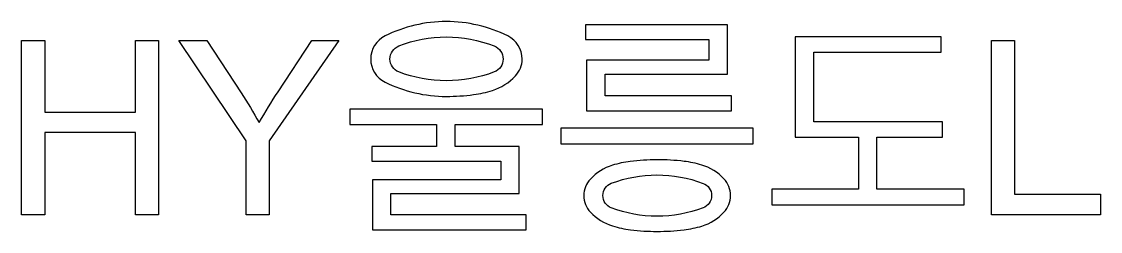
# Model space of a CAD drawing. Header units: millimetres. Extents: x 10 to 71.8, y 8 to 20.
import ezdxf

# ---------------------------------------------------------------- set-up
doc = ezdxf.new("R2010")
doc.units = ezdxf.units.MM
doc.layers.get('0').update_dxf_attribs({"lineweight": 25})

msp = doc.modelspace()

# ---------------------------------------------------------------- linework, layer by layer
at = {"flags": 128}
for points in [[(38.678, 17.849, 0.285124), (37.854, 19.176, 0.115454), (34.333, 20, 0.115779), (30.826, 19.177, 0.284777), (30.003, 17.849, 0.285478), (30.822, 16.531, 0.115123), (34.333, 15.711, 0.032309), (35.898, 15.812, 0.045836), (36.977, 16.055, 0.125536), (38.293, 16.884, 0.192024)], [(22.863, 8.922), (22.863, 13.158), (19.009, 18.922), (20.619, 18.922), (22.59, 15.907, -0.016297), (23.607, 14.215, -0.014151), (24.698, 15.982), (26.635, 18.922), (28.177, 18.922), (24.186, 13.158), (24.186, 8.922)], [(34.333, 19.12, -0.093355), (37.072, 18.604, -0.308913), (37.588, 17.849, -0.31096), (37.081, 17.112, -0.091472), (34.333, 16.605, -0.092198), (31.612, 17.111, -0.31017), (31.106, 17.849, -0.308111), (31.621, 18.605, -0.094094)], [(50.622, 10.025, 0.19134), (50.237, 10.996, 0.131525), (48.969, 11.778, 0.043743), (47.954, 11.989, 0.029162), (46.403, 12.079, 0.030883), (44.873, 11.984, 0.04519), (43.848, 11.762, 0.128489), (42.588, 10.973, 0.191155), (42.212, 10.025, 0.191894), (42.591, 9.076, 0.128507), (43.861, 8.285, 0.044702), (44.883, 8.065, 0.030641), (46.403, 7.972, 0.030027), (47.952, 8.065, 0.04451), (48.977, 8.282, 0.12976), (50.242, 9.069, 0.19145)], [(46.403, 11.213, -0.090919), (49.048, 10.728, -0.311561), (49.533, 10.025, -0.311561), (49.048, 9.323, -0.090919), (46.403, 8.838, -0.091671), (43.786, 9.322, -0.310743), (43.302, 10.025, -0.310743), (43.786, 10.729, -0.091671)]]:
    msp.add_lwpolyline(points, format="xyb", close=True, dxfattribs=at)
for points in [[(50.678, 14.887), (50.678, 15.739), (43.428, 15.739), (43.428, 16.982), (50.441, 16.982), (50.441, 19.818), (42.31, 19.818), (42.31, 18.966), (49.379, 18.966), (49.379, 17.793), (42.366, 17.793), (42.366, 14.887)], [(10, 8.922), (10, 18.922), (11.323, 18.922), (11.323, 14.815), (16.521, 14.815), (16.521, 18.922), (17.844, 18.922), (17.844, 8.922), (16.521, 8.922), (16.521, 13.635), (11.323, 13.635), (11.323, 8.922)], [(64.006, 9.495), (64.006, 10.389), (59.004, 10.389), (59.004, 13.378), (62.762, 13.378), (62.762, 14.258), (55.386, 14.258), (55.386, 18.24), (62.692, 18.24), (62.692, 19.12), (54.31, 19.12), (54.31, 13.378), (57.943, 13.378), (57.943, 10.389), (52.983, 10.389), (52.983, 9.495)], [(65.56, 8.922), (65.56, 18.922), (66.883, 18.922), (66.883, 10.102), (71.808, 10.102), (71.808, 8.922)], [(38.902, 8.056), (38.902, 8.922), (31.162, 8.922), (31.162, 10.137), (38.51, 10.137), (38.51, 12.847), (34.836, 12.847), (34.836, 14.091), (39.837, 14.091), (39.837, 14.971), (28.815, 14.971), (28.815, 14.091), (33.775, 14.091), (33.775, 12.847), (30.072, 12.847), (30.072, 11.995), (37.449, 11.995), (37.449, 10.933), (30.1, 10.933), (30.1, 8.056)], [(51.922, 13.001), (51.922, 13.881), (40.899, 13.881), (40.899, 13.001)]]:
    msp.add_lwpolyline(points, close=True, dxfattribs=at)

doc.saveas('drawing.dxf')
